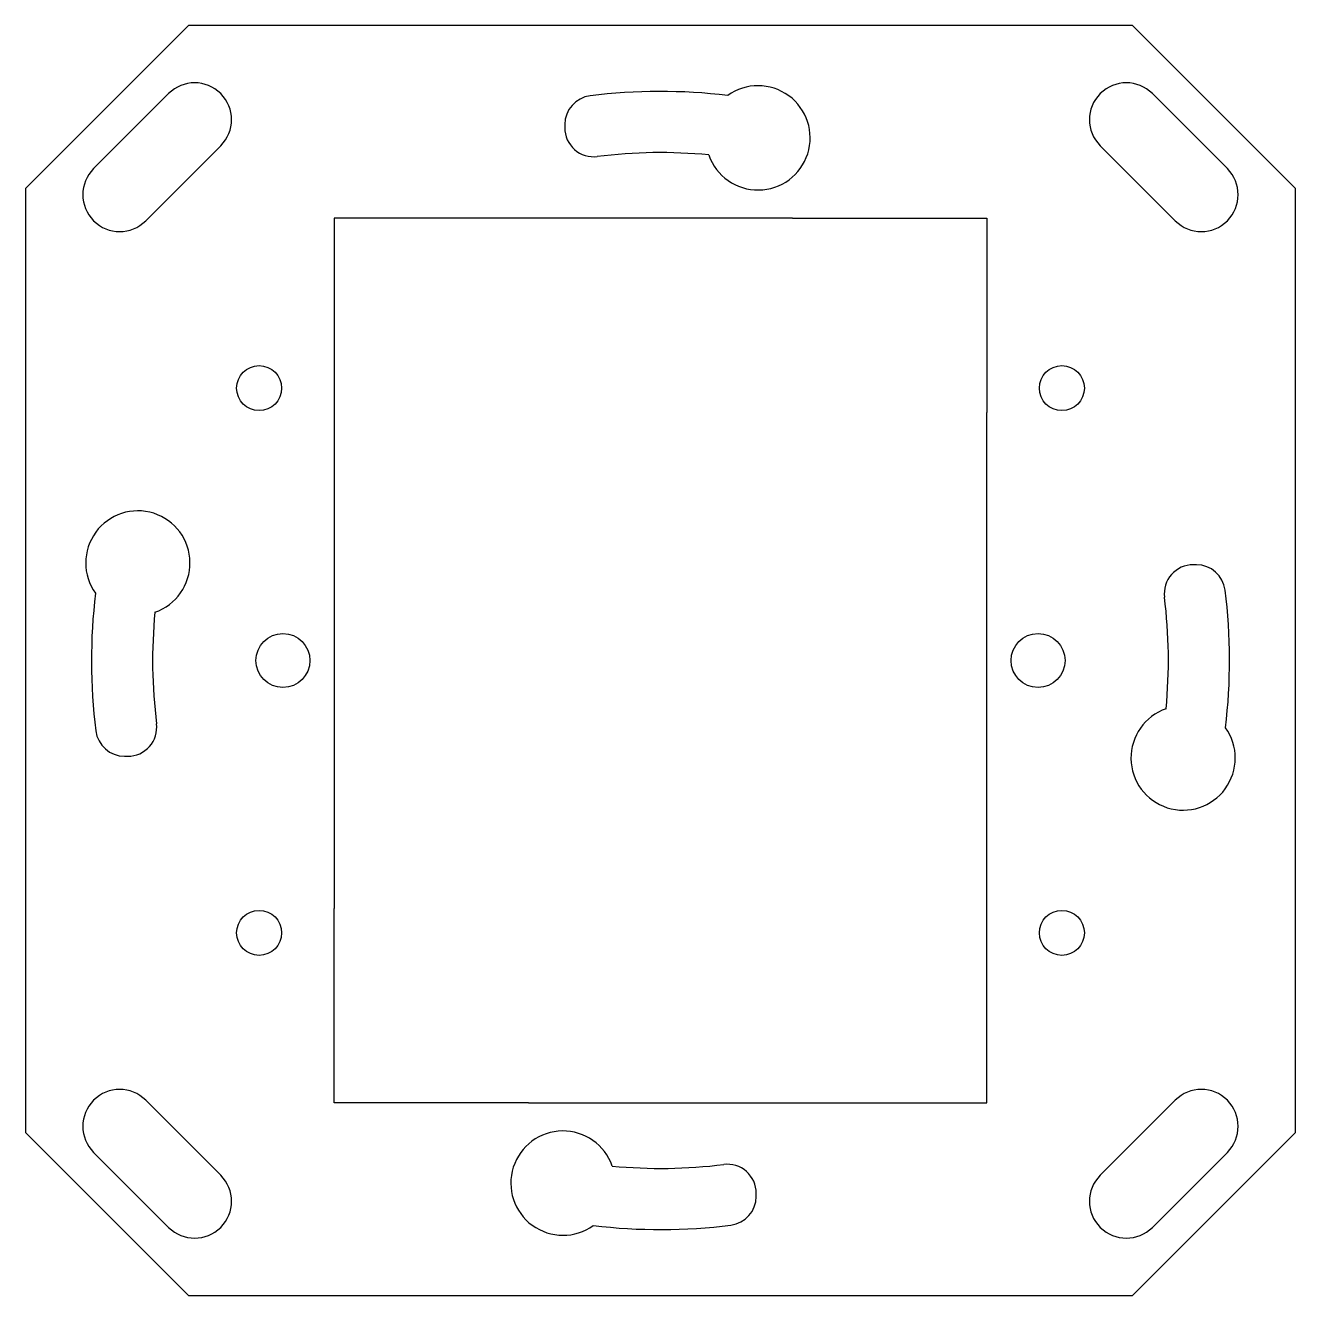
# Model space of a CAD drawing. Header units: millimetres. Extents: x -761.4 to -690.8, y -664 to -593.3.
import ezdxf

# ---------------------------------------------------------------- set-up
doc = ezdxf.new("R2010")
doc.units = ezdxf.units.MM
doc.layers.add('Rahmen_E2', color=36, linetype='CONTINUOUS')
doc.layers.add('Tragring', color=4, linetype='CONTINUOUS')

msp = doc.modelspace()

# ---------------------------------------------------------------- linework, layer by layer
at = {"layer": 'Rahmen_E2', "color": 4}
for p, q in [((-733.435, -604.063), (-744.235, -604.063)), ((-744.235, -604.063), (-744.235, -614.863)), ((-718.735, -604.063), (-707.935, -604.063)), ((-707.935, -604.063), (-707.935, -614.863)), ((-744.235, -653.263), (-744.235, -642.463)), ((-707.935, -653.263), (-707.935, -642.463)), ((-733.435, -653.263), (-744.235, -653.263)), ((-718.735, -653.263), (-707.935, -653.263))]:
    msp.add_line(p, q, dxfattribs=at)
at = {"layer": 'Tragring'}
for p, q in [((-761.41, -602.413), (-752.335, -593.338)), ((-699.835, -593.338), (-752.335, -593.338)), ((-699.835, -593.338), (-690.76, -602.413)), ((-753.443, -597.133), (-757.615, -601.305)), ((-750.544, -597.133), (-750.544, -597.133)), ((-701.626, -597.133), (-701.626, -597.133)), ((-698.727, -597.133), (-694.555, -601.305)), ((-731.41, -598.853), (-731.41, -599.035)), ((-754.716, -604.204), (-750.544, -600.032)), ((-697.454, -604.204), (-701.626, -600.032)), ((-761.41, -602.413), (-761.41, -654.913)), ((-690.76, -654.913), (-690.76, -602.413)), ((-757.615, -604.204), (-757.615, -604.204)), ((-718.735, -604.063), (-733.435, -604.063)), ((-694.555, -604.204), (-694.555, -604.204)), ((-744.235, -614.863), (-744.235, -642.463)), ((-707.935, -642.463), (-707.935, -614.863)), ((-696.276, -623.338), (-696.457, -623.338)), ((-755.895, -633.988), (-755.713, -633.988)), ((-757.615, -653.122), (-757.615, -653.122)), ((-754.716, -653.122), (-750.544, -657.294)), ((-733.435, -653.263), (-718.735, -653.263)), ((-697.454, -653.122), (-701.626, -657.294)), ((-694.555, -653.122), (-694.555, -653.122)), ((-752.335, -663.988), (-761.41, -654.913)), ((-690.76, -654.913), (-699.835, -663.988)), ((-753.443, -660.193), (-757.615, -656.021)), ((-698.727, -660.193), (-694.555, -656.021)), ((-720.76, -658.472), (-720.76, -658.291)), ((-750.544, -660.193), (-750.544, -660.193)), ((-701.626, -660.193), (-701.626, -660.193)), ((-752.335, -663.988), (-699.835, -663.988))]:
    msp.add_line(p, q, dxfattribs=at)
for centre, radius in [((-748.41, -613.513), 1.25), ((-703.76, -613.513), 1.25), ((-747.085, -628.663), 1.5), ((-705.085, -628.663), 1.5), ((-748.41, -643.813), 1.25), ((-703.76, -643.813), 1.25)]:
    msp.add_circle(centre, radius, dxfattribs=at)
for centre, radius, start, end in [((-751.994, -598.582), 2.05, 45, 135), ((-720.66, -599.593), 2.9, 199.0636, 125.56396), ((-700.177, -598.582), 2.05, 45, 135), ((-751.994, -598.582), 2.05, 315, 45), ((-729.8, -598.853), 1.61, 97.10387, 180), ((-726.085, -628.663), 31.65, 83.2167, 97.10387), ((-700.177, -598.582), 2.05, 135, 225), ((-729.8, -599.035), 1.61, 180, 277.14691), ((-726.085, -628.663), 28.25, 84.54808, 97.14691), ((-756.166, -602.754), 2.05, 135, 225), ((-696.005, -602.754), 2.05, 315, 45), ((-756.166, -602.754), 2.05, 225, 315), ((-696.005, -602.754), 2.05, 225, 315), ((-755.155, -623.238), 2.9, 289.0636, 215.56396), ((-696.457, -624.948), 1.61, 90, 187.14691), ((-696.276, -624.948), 1.61, 7.10387, 90), ((-726.085, -628.663), 31.65, 173.2167, 187.10387), ((-726.085, -628.663), 28.25, 354.54808, 7.14691), ((-726.085, -628.663), 31.65, 353.2167, 7.10387), ((-726.085, -628.663), 28.25, 174.54808, 187.14691), ((-697.016, -634.088), 2.9, 109.0636, 35.56396), ((-755.713, -632.378), 1.61, 270, 7.14691), ((-755.895, -632.378), 1.61, 187.10387, 270), ((-756.166, -654.571), 2.05, 45, 135), ((-696.005, -654.571), 2.05, 45, 135), ((-756.166, -654.571), 2.05, 135, 225), ((-696.005, -654.571), 2.05, 315, 45), ((-731.51, -657.732), 2.9, 19.0636, 305.56396), ((-726.085, -628.663), 28.25, 264.54808, 277.14691), ((-722.37, -658.291), 1.61, 0, 97.14691), ((-751.994, -658.743), 2.05, 315, 45), ((-700.177, -658.743), 2.05, 135, 225), ((-722.37, -658.472), 1.61, 277.10387, 0), ((-751.994, -658.743), 2.05, 225, 315), ((-726.085, -628.663), 31.65, 263.2167, 277.10387), ((-700.177, -658.743), 2.05, 225, 315)]:
    msp.add_arc(centre, radius, start, end, dxfattribs=at)

doc.saveas('drawing.dxf')
